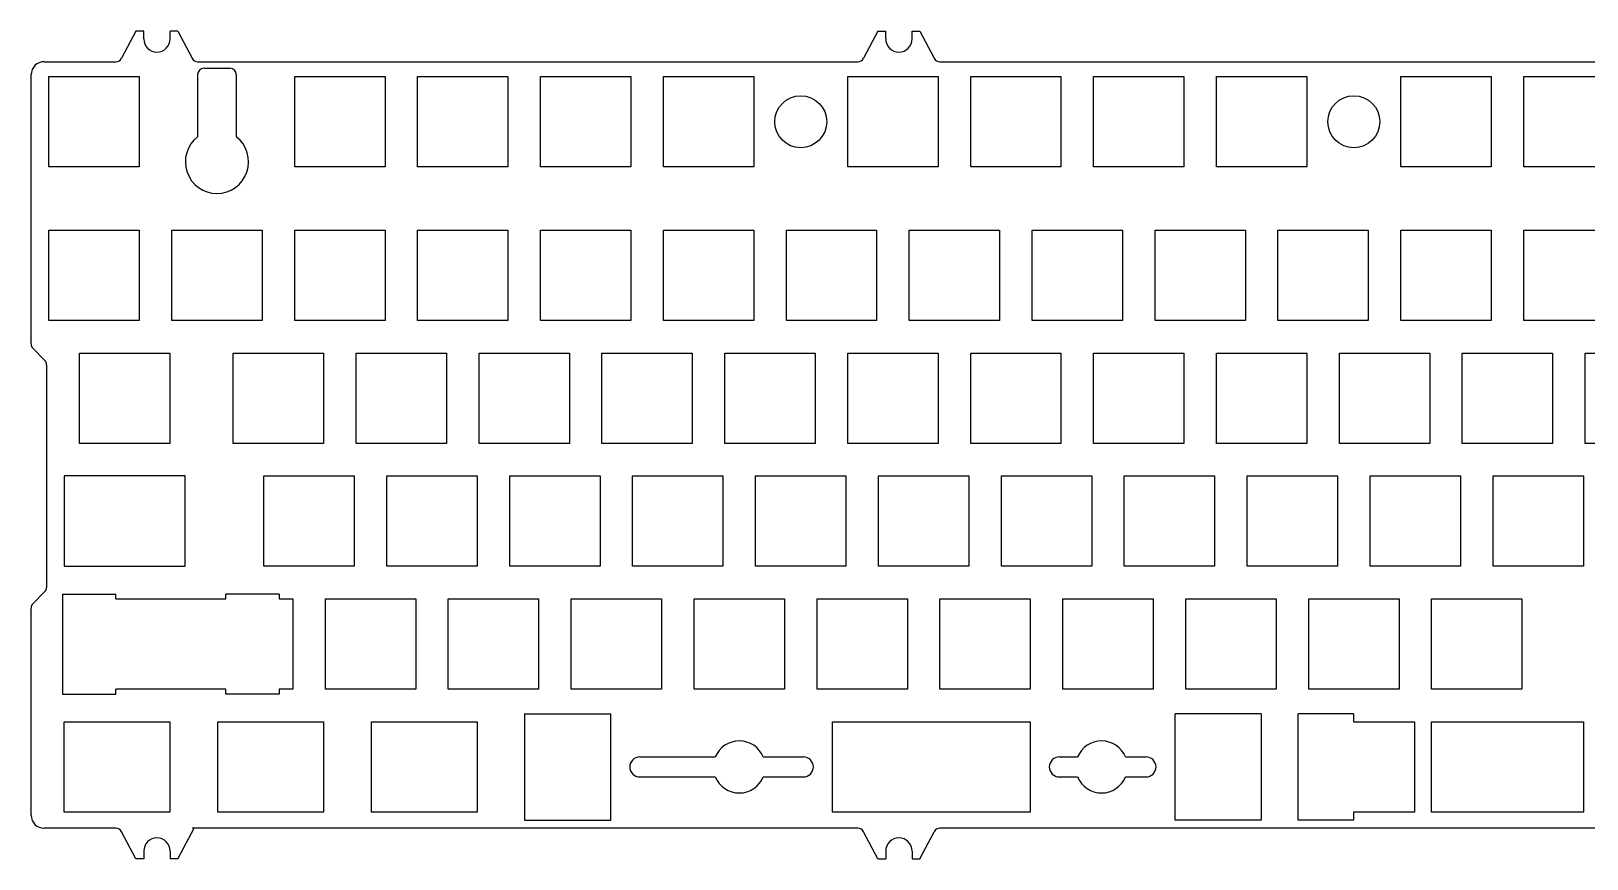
# Model space of a CAD drawing. Header units: millimetres. Extents: x 134 to 526, y 106 to 387.
# Drawn here: x 134.3 to 375.5, y 105.8 to 234.1 of the extents above; entities that cross this region are included whole.
import ezdxf

# ---------------------------------------------------------------- set-up
doc = ezdxf.new("R2010")
doc.units = ezdxf.units.MM

msp = doc.modelspace()

# ---------------------------------------------------------------- linework, layer by layer
for p, q in [((150.58, 234.09), (148.36, 229.87)), ((151.78, 234.09), (150.58, 234.09)), ((151.78, 232.89), (151.78, 234.09)), ((157.08, 234.09), (155.88, 234.09)), ((155.88, 232.89), (155.88, 234.09)), ((157.08, 234.09), (159.29, 229.87)), ((265.58, 234.09), (263.36, 229.87)), ((265.58, 234.09), (266.78, 234.09)), ((266.78, 232.89), (266.78, 234.09)), ((270.88, 234.09), (272.08, 234.09)), ((270.88, 232.89), (270.88, 234.09)), ((272.08, 234.09), (274.29, 229.87)), ((136.33, 229.34), (147.47, 229.34)), ((160.18, 229.34), (262.47, 229.34)), ((275.18, 229.34), (384, 229.34)), ((134.33, 185.59), (134.33, 227.34)), ((137.08, 227.04), (151.08, 227.04)), ((137.08, 213.04), (137.08, 227.04)), ((151.08, 227.04), (151.08, 213.04)), ((160.13, 227.34), (160.13, 217.7)), ((161.13, 228.34), (165.13, 228.34)), ((166.13, 227.34), (166.13, 217.7)), ((175.18, 227.04), (189.18, 227.04)), ((175.18, 213.04), (175.18, 227.04)), ((189.18, 227.04), (189.18, 213.04)), ((194.23, 227.04), (208.23, 227.04)), ((194.23, 213.04), (194.23, 227.04)), ((208.23, 227.04), (208.23, 213.04)), ((213.28, 227.04), (227.28, 227.04)), ((213.28, 213.04), (213.28, 227.04)), ((227.28, 227.04), (227.28, 213.04)), ((232.33, 227.04), (246.33, 227.04)), ((232.33, 213.04), (232.33, 227.04)), ((246.33, 227.04), (246.33, 213.04)), ((260.9, 227.04), (274.9, 227.04)), ((260.9, 213.04), (260.9, 227.04)), ((274.9, 227.04), (274.9, 213.04)), ((279.95, 227.04), (293.95, 227.04)), ((279.95, 213.04), (279.95, 227.04)), ((293.95, 227.04), (293.95, 213.04)), ((299, 227.04), (313, 227.04)), ((299, 213.04), (299, 227.04)), ((313, 227.04), (313, 213.04)), ((318.05, 227.04), (332.05, 227.04)), ((318.05, 213.04), (318.05, 227.04)), ((332.05, 227.04), (332.05, 213.04)), ((346.63, 227.04), (360.63, 227.04)), ((346.63, 213.04), (346.63, 227.04)), ((360.63, 227.04), (360.63, 213.04)), ((365.68, 227.04), (379.68, 227.04)), ((365.68, 213.04), (365.68, 227.04)), ((151.08, 213.04), (137.08, 213.04)), ((189.18, 213.04), (175.18, 213.04)), ((208.23, 213.04), (194.23, 213.04)), ((227.28, 213.04), (213.28, 213.04)), ((246.33, 213.04), (232.33, 213.04)), ((274.9, 213.04), (260.9, 213.04)), ((293.95, 213.04), (279.95, 213.04)), ((313, 213.04), (299, 213.04)), ((332.05, 213.04), (318.05, 213.04)), ((360.63, 213.04), (346.63, 213.04)), ((379.68, 213.04), (365.68, 213.04)), ((137.08, 203.23), (151.08, 203.23)), ((137.08, 189.23), (137.08, 203.23)), ((151.08, 203.23), (151.08, 189.23)), ((156.13, 203.23), (170.13, 203.23)), ((156.13, 189.23), (156.13, 203.23)), ((170.13, 203.23), (170.13, 189.23)), ((175.18, 203.23), (189.18, 203.23)), ((175.18, 189.23), (175.18, 203.23)), ((189.18, 203.23), (189.18, 189.23)), ((194.23, 203.23), (208.23, 203.23)), ((194.23, 189.23), (194.23, 203.23)), ((208.23, 203.23), (208.23, 189.23)), ((213.28, 203.23), (227.28, 203.23)), ((213.28, 189.23), (213.28, 203.23)), ((227.28, 203.23), (227.28, 189.23)), ((232.33, 203.23), (246.33, 203.23)), ((232.33, 189.23), (232.33, 203.23)), ((246.33, 203.23), (246.33, 189.23)), ((251.38, 203.23), (265.38, 203.23)), ((251.38, 189.23), (251.38, 203.23)), ((265.38, 203.23), (265.38, 189.23)), ((270.43, 203.23), (284.43, 203.23)), ((270.43, 189.23), (270.43, 203.23)), ((284.43, 203.23), (284.43, 189.23)), ((289.48, 203.23), (303.48, 203.23)), ((289.48, 189.23), (289.48, 203.23)), ((303.48, 203.23), (303.48, 189.23)), ((308.53, 203.23), (322.53, 203.23)), ((308.53, 189.23), (308.53, 203.23)), ((322.53, 203.23), (322.53, 189.23)), ((327.58, 203.23), (341.58, 203.23)), ((327.58, 189.23), (327.58, 203.23)), ((341.58, 203.23), (341.58, 189.23)), ((346.63, 203.23), (360.63, 203.23)), ((346.63, 189.23), (346.63, 203.23)), ((360.63, 203.23), (360.63, 189.23)), ((365.68, 203.23), (379.68, 203.23)), ((365.68, 189.23), (365.68, 203.23)), ((151.08, 189.23), (137.08, 189.23)), ((170.13, 189.23), (156.13, 189.23)), ((189.18, 189.23), (175.18, 189.23)), ((208.23, 189.23), (194.23, 189.23)), ((227.28, 189.23), (213.28, 189.23)), ((246.33, 189.23), (232.33, 189.23)), ((265.38, 189.23), (251.38, 189.23)), ((284.43, 189.23), (270.43, 189.23)), ((303.48, 189.23), (289.48, 189.23)), ((322.53, 189.23), (308.53, 189.23)), ((341.58, 189.23), (327.58, 189.23)), ((360.63, 189.23), (346.63, 189.23)), ((379.68, 189.23), (365.68, 189.23)), ((134.62, 184.88), (136.41, 183.09)), ((141.84, 184.18), (155.84, 184.18)), ((141.84, 170.18), (141.84, 184.18)), ((155.84, 184.18), (155.84, 170.18)), ((165.65, 184.18), (179.65, 184.18)), ((165.65, 170.18), (165.65, 184.18)), ((179.65, 184.18), (179.65, 170.18)), ((184.7, 184.18), (198.7, 184.18)), ((184.7, 170.18), (184.7, 184.18)), ((198.7, 184.18), (198.7, 170.18)), ((203.75, 184.18), (217.75, 184.18)), ((203.75, 170.18), (203.75, 184.18)), ((217.75, 184.18), (217.75, 170.18)), ((222.8, 184.18), (236.8, 184.18)), ((222.8, 170.18), (222.8, 184.18)), ((236.8, 184.18), (236.8, 170.18)), ((241.85, 184.18), (255.85, 184.18)), ((241.85, 170.18), (241.85, 184.18)), ((255.85, 184.18), (255.85, 170.18)), ((260.9, 184.18), (274.9, 184.18)), ((260.9, 170.18), (260.9, 184.18)), ((274.9, 184.18), (274.9, 170.18)), ((279.95, 184.18), (293.95, 184.18)), ((279.95, 170.18), (279.95, 184.18)), ((293.95, 184.18), (293.95, 170.18)), ((299, 184.18), (313, 184.18)), ((299, 170.18), (299, 184.18)), ((313, 184.18), (313, 170.18)), ((318.05, 184.18), (332.05, 184.18)), ((318.05, 170.18), (318.05, 184.18)), ((332.05, 184.18), (332.05, 170.18)), ((337.1, 184.18), (351.1, 184.18)), ((337.1, 170.18), (337.1, 184.18)), ((351.1, 184.18), (351.1, 170.18)), ((356.15, 184.18), (370.15, 184.18)), ((356.15, 170.18), (356.15, 184.18)), ((370.15, 184.18), (370.15, 170.18)), ((375.2, 184.18), (389.2, 184.18)), ((375.2, 170.18), (375.2, 184.18)), ((136.71, 182.38), (136.71, 147.87)), ((155.84, 170.18), (141.84, 170.18)), ((179.65, 170.18), (165.65, 170.18)), ((198.7, 170.18), (184.7, 170.18)), ((217.75, 170.18), (203.75, 170.18)), ((236.8, 170.18), (222.8, 170.18)), ((255.85, 170.18), (241.85, 170.18)), ((274.9, 170.18), (260.9, 170.18)), ((293.95, 170.18), (279.95, 170.18)), ((313, 170.18), (299, 170.18)), ((332.05, 170.18), (318.05, 170.18)), ((351.1, 170.18), (337.1, 170.18)), ((370.15, 170.18), (356.15, 170.18)), ((389.2, 170.18), (375.2, 170.18)), ((158.22, 165.13), (139.46, 165.13)), ((139.46, 165.13), (139.46, 151.13)), ((158.22, 151.13), (158.22, 165.13)), ((170.41, 165.13), (184.41, 165.13)), ((170.41, 151.13), (170.41, 165.13)), ((184.41, 165.13), (184.41, 151.13)), ((189.46, 165.13), (203.46, 165.13)), ((189.46, 151.13), (189.46, 165.13)), ((203.46, 165.13), (203.46, 151.13)), ((208.51, 165.13), (222.51, 165.13)), ((208.51, 151.13), (208.51, 165.13)), ((222.51, 165.13), (222.51, 151.13)), ((227.56, 165.13), (241.56, 165.13)), ((227.56, 151.13), (227.56, 165.13)), ((241.56, 165.13), (241.56, 151.13)), ((246.61, 165.13), (260.61, 165.13)), ((246.61, 151.13), (246.61, 165.13)), ((260.61, 165.13), (260.61, 151.13)), ((265.66, 165.13), (279.66, 165.13)), ((265.66, 151.13), (265.66, 165.13)), ((279.66, 165.13), (279.66, 151.13)), ((284.71, 165.13), (298.71, 165.13)), ((284.71, 151.13), (284.71, 165.13)), ((298.71, 165.13), (298.71, 151.13)), ((303.76, 165.13), (317.76, 165.13)), ((303.76, 151.13), (303.76, 165.13)), ((317.76, 165.13), (317.76, 151.13)), ((322.81, 165.13), (336.81, 165.13)), ((322.81, 151.13), (322.81, 165.13)), ((336.81, 165.13), (336.81, 151.13)), ((341.86, 165.13), (355.86, 165.13)), ((341.86, 151.13), (341.86, 165.13)), ((355.86, 165.13), (355.86, 151.13)), ((360.91, 165.13), (374.91, 165.13)), ((360.91, 151.13), (360.91, 165.13)), ((374.91, 165.13), (374.91, 151.13)), ((139.46, 151.13), (158.22, 151.13)), ((184.41, 151.13), (170.41, 151.13)), ((203.46, 151.13), (189.46, 151.13)), ((222.51, 151.13), (208.51, 151.13)), ((241.56, 151.13), (227.56, 151.13)), ((260.61, 151.13), (246.61, 151.13)), ((279.66, 151.13), (265.66, 151.13)), ((298.71, 151.13), (284.71, 151.13)), ((317.76, 151.13), (303.76, 151.13)), ((336.81, 151.13), (322.81, 151.13)), ((355.86, 151.13), (341.86, 151.13)), ((374.91, 151.13), (360.91, 151.13)), ((134.62, 145.37), (136.41, 147.17)), ((147.46, 146.08), (164.51, 146.08)), ((172.78, 146.08), (174.89, 146.08)), ((174.89, 146.08), (174.89, 132.08)), ((179.94, 146.08), (193.94, 146.08)), ((179.94, 132.08), (179.94, 146.08)), ((193.94, 146.08), (193.94, 132.08)), ((198.99, 146.08), (212.99, 146.08)), ((198.99, 132.08), (198.99, 146.08)), ((212.99, 146.08), (212.99, 132.08)), ((218.04, 146.08), (232.04, 146.08)), ((218.04, 132.08), (218.04, 146.08)), ((232.04, 146.08), (232.04, 132.08)), ((237.09, 146.08), (251.09, 146.08)), ((237.09, 132.08), (237.09, 146.08)), ((251.09, 146.08), (251.09, 132.08)), ((256.14, 146.08), (270.14, 146.08)), ((256.14, 132.08), (256.14, 146.08)), ((270.14, 146.08), (270.14, 132.08)), ((275.19, 146.08), (289.19, 146.08)), ((275.19, 132.08), (275.19, 146.08)), ((289.19, 146.08), (289.19, 132.08)), ((294.24, 146.08), (308.24, 146.08)), ((294.24, 132.08), (294.24, 146.08)), ((308.24, 146.08), (308.24, 132.08)), ((313.29, 146.08), (327.29, 146.08)), ((313.29, 132.08), (313.29, 146.08)), ((327.29, 146.08), (327.29, 132.08)), ((332.34, 146.08), (346.34, 146.08)), ((332.34, 132.08), (332.34, 146.08)), ((346.34, 146.08), (346.34, 132.08)), ((351.39, 146.08), (365.39, 146.08)), ((351.39, 132.08), (351.39, 146.08)), ((365.39, 146.08), (365.39, 132.08)), ((134.33, 112.53), (134.33, 144.66)), ((164.51, 132.08), (147.46, 132.08)), ((174.89, 132.08), (172.78, 132.08)), ((193.94, 132.08), (179.94, 132.08)), ((212.99, 132.08), (198.99, 132.08)), ((232.04, 132.08), (218.04, 132.08)), ((251.09, 132.08), (237.09, 132.08)), ((270.14, 132.08), (256.14, 132.08)), ((289.19, 132.08), (275.19, 132.08)), ((308.24, 132.08), (294.24, 132.08)), ((327.29, 132.08), (313.29, 132.08)), ((346.34, 132.08), (332.34, 132.08)), ((365.39, 132.08), (351.39, 132.08)), ((139.46, 127.03), (155.84, 127.03)), ((139.46, 113.03), (139.46, 127.03)), ((155.84, 127.03), (155.84, 113.03)), ((163.27, 127.03), (179.65, 127.03)), ((163.27, 113.03), (163.27, 127.03)), ((179.65, 127.03), (179.65, 113.03)), ((187.08, 127.03), (203.46, 127.03)), ((187.08, 113.03), (187.08, 127.03)), ((203.46, 127.03), (203.46, 113.03)), ((258.52, 127.03), (289.19, 127.03)), ((258.52, 113.03), (258.52, 127.03)), ((289.19, 127.03), (289.19, 113.03)), ((339.29, 127.03), (348.72, 127.03)), ((348.72, 127.03), (348.72, 113.03)), ((351.39, 127.03), (374.91, 127.03)), ((351.39, 113.03), (351.39, 127.03)), ((374.91, 127.03), (374.91, 113.03)), ((228.66, 121.58), (240.37, 121.58)), ((247.8, 121.58), (254.02, 121.58)), ((293.69, 121.58), (296.52, 121.58)), ((303.95, 121.58), (307.13, 121.58)), ((228.66, 118.48), (240.37, 118.48)), ((247.8, 118.48), (254.02, 118.48)), ((293.69, 118.48), (296.52, 118.48)), ((303.95, 118.48), (307.13, 118.48)), ((155.84, 113.03), (139.46, 113.03)), ((179.65, 113.03), (163.27, 113.03)), ((203.46, 113.03), (187.08, 113.03)), ((289.19, 113.03), (258.52, 113.03)), ((348.72, 113.03), (339.29, 113.03)), ((374.91, 113.03), (351.39, 113.03)), ((147.47, 110.53), (136.33, 110.53)), ((150.58, 105.78), (148.36, 109.99)), ((157.08, 105.78), (159.58, 110.53)), ((262.47, 110.53), (159.28, 110.53)), ((265.58, 105.78), (263.36, 109.99)), ((272.08, 105.78), (274.29, 109.99)), ((384, 110.53), (275.18, 110.53)), ((151.78, 106.98), (151.78, 105.78)), ((155.88, 106.98), (155.88, 105.78)), ((266.78, 106.98), (266.78, 105.78)), ((270.88, 106.98), (270.88, 105.78)), ((151.78, 105.78), (150.58, 105.78)), ((157.08, 105.78), (155.88, 105.78)), ((265.58, 105.78), (266.78, 105.78)), ((270.88, 105.78), (272.08, 105.78))]:
    msp.add_line(p, q)
at = {"color": 0}
for p, q in [((139.18, 146.83), (139.18, 131.33)), ((139.18, 146.83), (147.46, 146.83)), ((147.46, 146.08), (147.46, 146.83)), ((164.51, 146.08), (164.51, 146.83)), ((172.78, 146.83), (164.51, 146.83)), ((172.78, 146.83), (172.78, 146.08)), ((139.18, 131.33), (147.46, 131.33)), ((147.46, 131.33), (147.46, 132.08)), ((164.51, 131.33), (164.51, 132.08)), ((172.78, 131.33), (164.51, 131.33)), ((172.78, 132.08), (172.78, 131.33))]:
    msp.add_line(p, q, dxfattribs=at)
at = {"linetype": 'Continuous'}
for p, q in [((210.81, 128.28), (210.81, 111.78)), ((210.81, 128.28), (224.17, 128.28)), ((224.16, 111.78), (224.16, 128.28)), ((324.99, 128.28), (311.63, 128.28)), ((311.63, 111.78), (311.63, 128.28)), ((324.99, 128.28), (324.99, 111.78)), ((339.29, 128.28), (330.69, 128.28)), ((330.69, 111.78), (330.69, 128.28)), ((339.29, 128.28), (339.29, 127.03)), ((210.81, 111.78), (224.17, 111.78)), ((324.99, 111.78), (311.63, 111.78)), ((339.29, 111.78), (330.69, 111.78)), ((339.29, 113.03), (339.29, 111.78))]:
    msp.add_line(p, q, dxfattribs=at)
for centre in [(253.61, 220.04), (339.34, 220.04)]:
    msp.add_circle(centre, 4.03)
for centre, radius, start, end in [((153.83, 232.89), 2.05, 180, 0), ((268.83, 232.89), 2.05, 180, 0), ((136.33, 227.34), 2, 90, 180), ((147.47, 230.34), 1, 270, 332.2212), ((160.18, 230.34), 1, 207.7788, 270), ((262.47, 230.34), 1, 270, 332.2212), ((275.18, 230.34), 1, 207.7788, 270), ((161.13, 227.34), 1, 90, 180), ((165.13, 227.34), 1, 0, 90), ((163.13, 213.83), 4.9, 127.752, 52.248), ((135.33, 185.59), 1, 180, 225), ((135.71, 182.38), 1, 0, 45), ((135.71, 147.87), 1, 315, 0), ((135.33, 144.66), 1, 135, 180), ((244.09, 120.03), 4.03, 22.6495, 157.3505), ((300.24, 120.03), 4.03, 22.6486, 157.3514), ((228.66, 120.03), 1.55, 90, 270), ((254.02, 120.03), 1.55, 270, 90), ((293.69, 120.03), 1.55, 90, 270), ((307.13, 120.03), 1.55, 270, 90), ((244.09, 120.03), 4.03, 202.6495, 337.3505), ((300.24, 120.03), 4.03, 202.6504, 337.3496), ((136.33, 112.53), 2, 180, 270), ((147.47, 109.53), 1, 27.7788, 90), ((153.83, 106.98), 2.05, 0, 180), ((262.47, 109.53), 1, 27.7788, 90), ((268.83, 106.98), 2.05, 0, 180), ((275.18, 109.53), 1, 90, 152.2212)]:
    msp.add_arc(centre, radius, start, end)

doc.saveas('drawing.dxf')
